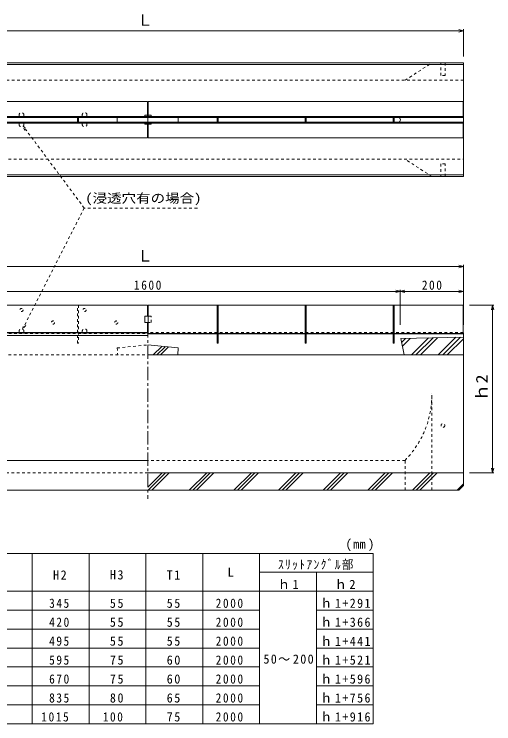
# Model space of a CAD drawing. Units: millimetres, scale not verified. Extents: x 585 to 7770, y 3235 to 5707.
# Drawn here: x 6250 to 7770, y 3235 to 5483 of the extents above; entities that cross this region are included whole.
import ezdxf
from ezdxf.enums import TextEntityAlignment as Align

# ---------------------------------------------------------------- set-up
doc = ezdxf.new("R2010")
doc.units = ezdxf.units.MM
doc.header["$LTSCALE"] = 10
doc.linetypes.add('USER1', pattern=[1.693334, 0.846667, -0.846667])
doc.linetypes.add('USER2', pattern=[6.773334, 4.233333, -0.846667, 0.846667, -0.846667])
for name, color, linetype, lineweight in [('0_2', 4, 'Continuous', 5), ('1', 7, 'Continuous', 5), ('3', 4, 'USER1', 5)]:
    doc.layers.add(name, color=color, linetype=linetype, lineweight=lineweight)
doc.styles.add('ＭＳ ゴシック', font='')
doc.styles.get('ＭＳ ゴシック').set_extended_font_data('MS Gothic')

msp = doc.modelspace()

# ---------------------------------------------------------------- linework, layer by layer
at = {"layer": '0_2'}
for p, q in [((7673.49, 5430), (5673.49, 5430)), ((7673.49, 5430), (7659, 5433.88)), ((7659, 5426.11), (7673.49, 5430)), ((7673.49, 5348.48), (7673.49, 5435)), ((5673.49, 5323.48), (7673.49, 5323.48)), ((6576.7, 5140.98), (6576.7, 5155.98)), ((6673.49, 5155.98), (6673.49, 5140.98)), ((6770.28, 5140.98), (6770.28, 5155.98)), ((5673.49, 4973.48), (7673.49, 4973.48)), ((5673.49, 4683.31), (7673.49, 4683.31)), ((7659, 4687.19), (7673.49, 4683.31)), ((7673.49, 4683.31), (7659, 4679.43)), ((7673.49, 4688.31), (7673.49, 4499.06)), ((7459, 4608.37), (7487.98, 4600.61)), ((7487.98, 4608.37), (7459, 4600.61)), ((7473.49, 4499.06), (7473.49, 4609.49)), ((7673.49, 4604.49), (7659, 4608.37)), ((7673.49, 4604.49), (5673.49, 4604.49)), ((7659, 4600.61), (7673.49, 4604.49)), ((7692.58, 4560.97), (7769.71, 4560.97)), ((7765.83, 4560.97), (7761.95, 4546.48)), ((7765.83, 4560.97), (7765.83, 4029.86)), ((7769.71, 4546.48), (7765.83, 4560.97)), ((5673.49, 4465.03), (6673.49, 4465.03)), ((7475.7, 4455.09), (7475.26, 4454.65)), ((7477.63, 4442.87), (7490.21, 4455.45)), ((7504.71, 4455.81), (7480, 4431.1)), ((7508.77, 4403.3), (7562.73, 4457.26)), ((7577.24, 4457.62), (7522.91, 4403.3)), ((7537.05, 4403.3), (7591.74, 4457.99)), ((7649.76, 4459.44), (7593.62, 4403.3)), ((7607.76, 4403.3), (7664.26, 4459.8)), ((7673.49, 4454.88), (7621.9, 4403.3)), ((6718.18, 4430.56), (6690.92, 4403.3)), ((6702.23, 4403.3), (6728.46, 4429.53)), ((6738.75, 4428.5), (6713.54, 4403.3)), ((6673.49, 4069.45), (5858.49, 4069.45)), ((6718.75, 4029.86), (6673.49, 3984.6)), ((6675.07, 3974.87), (6730.07, 4029.86)), ((6686.38, 3974.87), (6741.38, 4029.86)), ((6805.17, 3974.87), (6860.17, 4029.86)), ((6871.49, 4029.86), (6816.49, 3974.87)), ((6827.8, 3974.87), (6882.8, 4029.86)), ((6946.6, 3974.87), (7001.6, 4029.86)), ((7012.91, 4029.86), (6957.91, 3974.87)), ((6969.22, 3974.87), (7024.22, 4029.86)), ((7143.02, 4029.86), (7088.02, 3974.87)), ((7099.33, 3974.87), (7154.33, 4029.86)), ((7165.64, 4029.86), (7110.64, 3974.87)), ((7229.44, 3974.87), (7284.44, 4029.86)), ((7295.75, 4029.86), (7240.75, 3974.87)), ((7252.07, 3974.87), (7307.07, 4029.86)), ((7370.86, 3974.87), (7425.86, 4029.86)), ((7437.17, 4029.86), (7382.17, 3974.87)), ((7393.49, 3974.87), (7448.49, 4029.86)), ((7567.28, 4029.86), (7512.28, 3974.87)), ((7578.59, 4029.86), (7523.59, 3974.87)), ((7534.91, 3974.87), (7589.91, 4029.86)), ((7769.71, 4029.86), (7692.58, 4029.86)), ((7765.83, 4029.86), (7761.95, 4044.35)), ((7769.71, 4044.35), (7765.83, 4029.86)), ((7673.49, 3994.65), (7653.7, 3974.87))]:
    msp.add_line(p, q, dxfattribs=at)
at = {"layer": '0_2', "color": 3, "lineweight": 9}
for p, q in [((5673.49, 5328.48), (7673.49, 5328.48)), ((7673.49, 5328.48), (7673.49, 4968.48)), ((7673.49, 4968.48), (5673.49, 4968.48)), ((5673.49, 4473.47), (6673.49, 4473.47)), ((7673.49, 4473.47), (7673.49, 3989.87)), ((7673.49, 3989.87), (7658.49, 3974.87)), ((7658.49, 3974.87), (5688.49, 3974.87))]:
    msp.add_line(p, q, dxfattribs=at)
at = {"layer": '0_2', "linetype": 'USER1'}
for p, q in [((7488.49, 5273.48), (7573.49, 5328.48)), ((7673.49, 5155.98), (5673.49, 5155.98)), ((5673.49, 5140.98), (7673.05, 5140.98)), ((7573.49, 4968.48), (7488.49, 5023.48)), ((7573.49, 3974.87), (7573.49, 4279.87)), ((7488.49, 4069.45), (6673.49, 4069.45)), ((7488.49, 3974.87), (7488.49, 4069.45))]:
    msp.add_line(p, q, dxfattribs=at)
at = {"layer": '0_2', "color": 7, "linetype": 'USER1', "lineweight": 9}
for p, q in [((7601.49, 5288.48), (7601.49, 5328.48)), ((7615.49, 5328.48), (7615.49, 5288.48)), ((7615.49, 5288.48), (7601.49, 5288.48)), ((7673.49, 5273.48), (5673.49, 5273.48)), ((6672.49, 5162.38), (6672.49, 5159.18)), ((6674.49, 5159.18), (6674.49, 5162.38)), ((6672.49, 5137.78), (6672.49, 5134.58)), ((6674.49, 5134.58), (6674.49, 5137.78)), ((5673.49, 5023.48), (7673.49, 5023.48)), ((7615.49, 5008.48), (7601.49, 5008.48)), ((7601.49, 5008.48), (7601.49, 4968.48)), ((7615.49, 4968.48), (7615.49, 5008.48)), ((6450.89, 4440.97), (6450.89, 4560.97)), ((6454.09, 4560.97), (6454.09, 4440.97)), ((6684.49, 4525.97), (6674.49, 4525.97)), ((6684.49, 4505.97), (6684.49, 4525.97)), ((6672.93, 4505.97), (6684.49, 4505.97)), ((7672.49, 4474.17), (6674.49, 4474.17)), ((5674.49, 4470.97), (6672.49, 4470.97)), ((6672.49, 4470.97), (6672.49, 4472.17)), ((6896.09, 4470.97), (6892.89, 4470.97)), ((7175.09, 4470.97), (7171.89, 4470.97)), ((7454.09, 4470.97), (7450.89, 4470.97)), ((6454.09, 4440.97), (6450.89, 4440.97)), ((6576.7, 4425.35), (6673.49, 4435.03)), ((6576.7, 4425.35), (6578.49, 4403.3)), ((5673.49, 4403.3), (6673.49, 4403.3)), ((6673.49, 4029.86), (5673.49, 4029.86))]:
    msp.add_line(p, q, dxfattribs=at)
at = {"layer": '0_2', "color": 7, "lineweight": 9}
for p, q in [((5674.49, 5205.98), (6672.49, 5205.98)), ((6672.49, 5205.98), (6672.49, 5162.38)), ((6674.49, 5162.38), (6674.49, 5205.98)), ((6674.49, 5205.98), (7672.49, 5205.98)), ((7672.49, 5205.98), (7672.49, 5155.98)), ((7672.49, 5159.18), (5664.49, 5159.18)), ((6672.49, 5155.98), (5674.49, 5155.98)), ((6450.89, 5140.98), (6450.89, 5155.98)), ((6454.09, 5155.98), (6454.09, 5140.98)), ((6684.49, 5162.38), (6664.49, 5162.38)), ((6664.49, 5162.38), (6664.49, 5159.18)), ((6672.49, 5159.18), (6672.49, 5155.98)), ((6674.49, 5155.98), (6674.49, 5159.18)), ((7672.49, 5155.98), (6674.49, 5155.98)), ((6684.49, 5159.18), (6684.49, 5162.38)), ((6892.89, 5140.98), (6892.89, 5155.98)), ((6896.09, 5155.98), (6896.09, 5140.98)), ((7171.89, 5140.98), (7171.89, 5155.98)), ((7175.09, 5155.98), (7175.09, 5140.98)), ((7450.89, 5140.98), (7450.89, 5155.98)), ((7454.09, 5155.98), (7454.09, 5140.98)), ((5664.49, 5137.78), (7672.49, 5137.78)), ((5674.49, 5140.98), (6672.49, 5140.98)), ((6664.49, 5134.58), (6664.49, 5137.78)), ((6664.49, 5134.58), (6684.49, 5134.58)), ((6672.49, 5140.98), (6672.49, 5137.78)), ((6672.49, 5134.58), (6672.49, 5090.98)), ((6674.49, 5137.78), (6674.49, 5140.98)), ((6674.49, 5140.98), (7672.49, 5140.98)), ((6674.49, 5090.98), (6674.49, 5134.58)), ((6684.49, 5134.58), (6684.49, 5137.78)), ((7672.49, 5140.98), (7672.49, 5090.98)), ((6672.49, 5090.98), (5674.49, 5090.98)), ((7672.49, 5090.98), (6674.49, 5090.98)), ((6672.49, 4560.97), (5674.49, 4560.97)), ((6672.49, 4525.97), (6672.49, 4560.97)), ((6674.49, 4470.97), (6674.49, 4560.97)), ((6674.49, 4560.97), (7672.49, 4560.97)), ((6892.89, 4560.97), (6892.89, 4440.97)), ((6896.09, 4440.97), (6896.09, 4560.97)), ((7171.89, 4560.97), (7171.89, 4440.97)), ((7175.09, 4440.97), (7175.09, 4560.97)), ((7450.89, 4560.97), (7450.89, 4440.97)), ((7454.09, 4440.97), (7454.09, 4560.97)), ((7672.49, 4560.97), (7672.49, 4470.97)), ((6674.49, 4525.97), (6664.49, 4525.97)), ((6664.49, 4525.97), (6664.49, 4505.97)), ((6664.49, 4505.97), (6674.49, 4505.97)), ((6672.49, 4472.17), (6672.49, 4505.97)), ((6672.49, 4474.17), (5674.49, 4474.17)), ((6673.49, 4469.87), (6892.89, 4469.87)), ((6892.89, 4470.97), (6674.49, 4470.97)), ((7171.89, 4470.97), (6896.09, 4470.97)), ((6896.09, 4469.87), (7171.89, 4469.87)), ((7450.89, 4470.97), (7175.09, 4470.97)), ((7175.09, 4469.87), (7450.89, 4469.87)), ((7672.49, 4470.97), (7454.09, 4470.97)), ((7454.09, 4469.87), (7673.49, 4469.87)), ((7673.49, 4460.03), (7475.18, 4455.07)), ((7475.18, 4455.07), (7485.6, 4403.3)), ((6673.49, 4435.03), (6770.28, 4425.35)), ((6892.89, 4440.97), (6896.09, 4440.97)), ((7171.89, 4440.97), (7175.09, 4440.97)), ((7450.89, 4440.97), (7454.09, 4440.97)), ((6770.28, 4425.35), (6768.49, 4403.3)), ((6673.49, 4403.3), (7673.49, 4403.3)), ((7673.49, 4029.86), (6673.49, 4029.86))]:
    msp.add_line(p, q, dxfattribs=at)
at = {"layer": '0_2', "linetype": 'USER2'}
msp.add_line((6673.49, 4500.69), (6673.49, 3947.95), dxfattribs=at)
at = {"layer": '0_2', "linetype": 'USER1'}
msp.add_circle((7608.49, 4179.87), 6, dxfattribs=at)
at = {"layer": '0_2'}
msp.add_arc((7466.52, 5148.48), 7.5, 270, 90, dxfattribs=at)
at = {"layer": '0_2', "linetype": 'USER1'}
msp.add_arc((7276.06, 4277.64), 297.44, 315.5773, 0.42917, dxfattribs=at)
at = {"layer": '1', "lineweight": 9}
for p, q in [((5227.51, 3774.83), (7387.51, 3774.83)), ((7387.51, 3774.83), (7387.51, 3234.83)), ((7387.51, 3654.83), (5227.51, 3654.83)), ((7387.51, 3234.83), (5227.51, 3234.83))]:
    msp.add_line(p, q, dxfattribs=at)
at = {"layer": '1', "color": 4}
for p, q in [((6307.51, 3234.83), (6307.51, 3774.83)), ((6487.51, 3774.83), (6487.51, 3234.83)), ((6667.51, 3234.83), (6667.51, 3774.83)), ((6847.51, 3774.83), (6847.51, 3234.83)), ((7027.51, 3774.83), (7027.51, 3234.83)), ((7387.51, 3714.83), (7027.51, 3714.83)), ((7207.51, 3234.83), (7207.51, 3714.83)), ((7027.51, 3594.83), (5227.51, 3594.83)), ((7207.51, 3594.83), (7387.51, 3594.83)), ((7027.51, 3534.83), (5227.51, 3534.83)), ((7207.51, 3534.83), (7387.51, 3534.83)), ((5227.51, 3474.84), (7027.51, 3474.84)), ((7387.51, 3474.84), (7207.51, 3474.84)), ((7027.51, 3414.84), (5227.51, 3414.84)), ((7207.51, 3414.84), (7387.51, 3414.84)), ((5227.51, 3354.84), (7027.51, 3354.84)), ((7387.51, 3354.84), (7207.51, 3354.84)), ((7027.51, 3294.83), (5227.51, 3294.83)), ((7207.51, 3294.83), (7387.51, 3294.83))]:
    msp.add_line(p, q, dxfattribs=at)
at = {"layer": '3'}
for p, q in [((6265.99, 5155.98), (6265.99, 5163.48)), ((6280.99, 5163.48), (6280.99, 5155.98)), ((6465.99, 5155.98), (6465.99, 5163.48)), ((6480.99, 5163.48), (6480.99, 5155.98)), ((6265.99, 5140.98), (6265.99, 5133.48)), ((6472.19, 4868.73), (6278.79, 5128.17)), ((6278.79, 5128.17), (6290.57, 5118.88)), ((6284.34, 5114.24), (6278.79, 5128.17)), ((6280.99, 5133.48), (6280.99, 5140.98)), ((6465.99, 5133.48), (6465.99, 5140.98)), ((6480.99, 5140.98), (6480.99, 5133.48)), ((6472.19, 4868.73), (6276.89, 4485.15)), ((6830.55, 4868.73), (6472.19, 4868.73)), ((6276.89, 4485.15), (6280.01, 4499.82)), ((6286.93, 4496.3), (6276.89, 4485.15)), ((6265.99, 4470.97), (6265.99, 4478.47)), ((6280.99, 4478.47), (6280.99, 4470.97)), ((6465.99, 4478.47), (6465.99, 4470.97)), ((6480.99, 4470.97), (6480.99, 4478.47))]:
    msp.add_line(p, q, dxfattribs=at)
for centre in [(6273.49, 4545.97), (6473.49, 4545.97), (6373.49, 4505.97), (6573.49, 4505.97)]:
    msp.add_circle(centre, 5, dxfattribs=at)
for centre, start, end in [((6273.49, 5163.48), 0, 180), ((6473.49, 5163.48), 0, 180), ((6273.49, 5133.48), 180, 0), ((6473.49, 5133.48), 180, 0), ((6273.49, 4478.47), 0, 180), ((6473.49, 4478.47), 0, 180)]:
    msp.add_arc(centre, 7.5, start, end, dxfattribs=at)

# ---------------------------------------------------------------- texts
at = {"layer": '0_2', "color": 3, "style": 'ＭＳ ゴシック'}
for p in [(6639.74, 5435), (6639.74, 4688.31)]:
    msp.add_text('Ｌ', height=36.66, dxfattribs=at).set_placement(p, align=Align.BOTTOM_LEFT)
at = {"layer": '0_2', "color": 3, "style": 'ＭＳ ゴシック', "width": 1.15}
msp.add_text('ｈ2', height=36.66, rotation=90, dxfattribs=at).set_placement((7760.83, 4255.41), align=Align.BOTTOM_LEFT)
at = {"layer": '0_2', "color": 7, "char_height": 29.33, "attachment_point": 7, "style": 'ＭＳ ゴシック'}
for s, insert in [('\\T1.28;\\W0.9;1600', (6629.74, 4609.49)), ('\\T1.27;\\W0.9;200', (7541.76, 4609.49))]:
    msp.add_mtext(s, dxfattribs=dict(at, insert=insert))
at = {"layer": '1', "style": 'ＭＳ ゴシック'}
msp.add_text('L', height=29.33, dxfattribs=at).set_placement((6926.03, 3691.74), align=Align.BOTTOM_LEFT)
at = {"layer": '1', "char_height": 29.33, "attachment_point": 7, "style": 'ＭＳ ゴシック'}
for s, insert in [('\\T1.19;(㎜)', (7300.01, 3781.74)), ('\\T1.25;\\W0.9;ｽﾘｯﾄｱﾝｸﾞﾙ部', (7086.26, 3721.74)), ('\\T1.27;\\W0.95;H2', (6373.57, 3691.74)), ('\\T1.27;\\W0.95;H3', (6553.57, 3691.74)), ('\\T1.27;\\W0.95;T1', (6733.57, 3691.74)), ('\\T1.17;ｈ1', (7085.01, 3661.74)), ('\\T1.17;ｈ2', (7265.01, 3661.74)), ('\\T1.27;\\W0.9;345', (6361.12, 3601.74)), ('\\T1.27;\\W0.95;55', (6553.57, 3601.74)), ('\\T1.27;\\W0.95;55', (6733.57, 3601.74)), ('\\T1.28;\\W0.9;2000', (6888.67, 3601.74)), ('\\T1.23;\\W0.95;ｈ1+291', (7220.01, 3601.74)), ('\\T1.27;\\W0.9;420', (6361.12, 3541.74)), ('\\T1.27;\\W0.95;55', (6553.57, 3541.74)), ('\\T1.27;\\W0.95;55', (6733.57, 3541.74)), ('\\T1.28;\\W0.9;2000', (6888.67, 3541.74)), ('\\T1.23;\\W0.95;ｈ1+366', (7220.01, 3541.74)), ('\\T1.27;\\W0.9;495', (6361.12, 3481.74)), ('\\T1.27;\\W0.95;55', (6553.57, 3481.74)), ('\\T1.27;\\W0.95;55', (6733.57, 3481.74)), ('\\T1.28;\\W0.9;2000', (6888.67, 3481.74)), ('\\T1.23;\\W0.95;ｈ1+441', (7220.01, 3481.74)), ('\\T1.27;\\W0.9;595', (6361.12, 3421.74)), ('\\T1.27;\\W0.95;75', (6553.57, 3421.74)), ('\\T1.27;\\W0.95;60', (6733.57, 3421.74)), ('\\T1.28;\\W0.9;2000', (6888.67, 3421.74)), ('\\T1.23;\\W0.95;50～200', (7040.01, 3424.83)), ('\\T1.23;\\W0.95;ｈ1+521', (7220.01, 3421.74)), ('\\T1.27;\\W0.9;670', (6361.12, 3361.74)), ('\\T1.27;\\W0.95;75', (6553.57, 3361.74)), ('\\T1.27;\\W0.95;60', (6733.57, 3361.74)), ('\\T1.28;\\W0.9;2000', (6888.67, 3361.74)), ('\\T1.23;\\W0.95;ｈ1+596', (7220.01, 3361.74)), ('\\T1.27;\\W0.9;835', (6361.12, 3301.74)), ('\\T1.27;\\W0.95;80', (6553.57, 3301.74)), ('\\T1.27;\\W0.95;65', (6733.57, 3301.74)), ('\\T1.28;\\W0.9;2000', (6888.67, 3301.74)), ('\\T1.23;\\W0.95;ｈ1+756', (7220.01, 3301.74)), ('\\T1.28;\\W0.9;1015', (6336.22, 3241.74)), ('\\T1.27;\\W0.9;100', (6531.07, 3241.74)), ('\\T1.27;\\W0.95;75', (6733.57, 3241.74)), ('\\T1.28;\\W0.9;2000', (6888.67, 3241.74)), ('\\T1.23;\\W0.95;ｈ1+916', (7220.01, 3241.74))]:
    msp.add_mtext(s, dxfattribs=dict(at, insert=insert))
at = {"layer": '3', "color": 7, "style": 'ＭＳ ゴシック', "width": 1.15}
msp.add_text('(浸透穴有の場合)', height=29.33, dxfattribs=at).set_placement((6475.55, 4876.48), align=Align.BOTTOM_LEFT)

doc.saveas('drawing.dxf')
